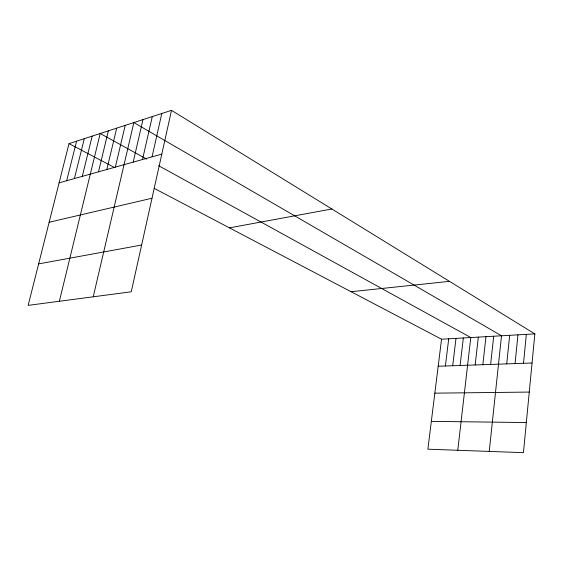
<?xml version="1.0" encoding="UTF-8"?>
<svg xmlns="http://www.w3.org/2000/svg" width="563" height="563" viewBox="0 0 563 563"><rect width="100%" height="100%" fill="white"/><g stroke="black" fill="none" stroke-linecap="round" stroke-linejoin="round"><path stroke-width="0.84" d="M171.511 110.341L131.256 291.789L28.15 305.378L69.01 143.628L171.511 110.341L534.85 333.88L523.442 452.659L427.873 449.19L441.54 339.215L154.206 188.359M523.499 363.311L526.349 334.366M515.054 363.599L517.96 334.844M506.721 363.888L509.684 335.316M489.247 451.413L501.513 335.787L133.867 122.565L93.233 296.8M490.626 364.444L493.688 336.231M482.85 364.711L485.96 336.674M475.172 364.972L478.325 337.11M457.775 450.273L470.788 337.54L158.682 165.705M460.105 365.493L463.342 337.969M452.708 365.746L455.988 338.384M445.396 365.999L448.718 338.799M152.052 156.845L161.799 113.494M142.516 159.512L152.292 116.583M133.185 162.123L142.988 119.609M115.359 167.105L125.197 125.38M106.843 169.491L116.703 128.146M98.497 171.828L108.363 130.848M59.375 301.261L100.193 133.501L146.746 159.132M82.282 176.36L92.17 136.112M74.407 178.57L84.309 138.667M66.68 180.73L76.589 141.172M59.101 182.848L161.799 154.114M49.15 222.251L152.01 198.232M229.437 227.86L331.839 208.986M38.629 263.892L141.63 245.025M351.073 291.718L449.471 281.352M441.54 339.215L534.85 333.88M438.183 366.246L532.049 363.015M434.84 393.164L529.262 392.073M431.335 421.363L526.335 422.546M69.01 143.628L114.169 167.345"/></g></svg>
